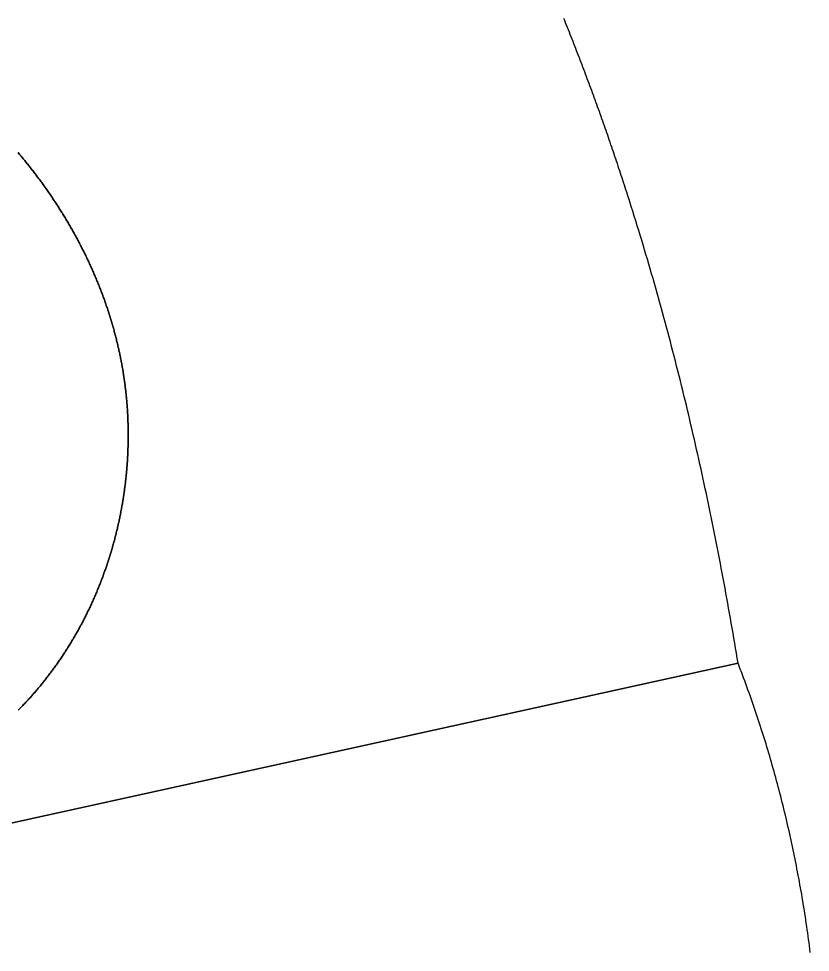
# Model space of a CAD drawing. Header units: millimetres. Extents: x 539514 to 908003, y -69769 to 203909.
# Drawn here: x 881895 to 907667, y -27329 to 3058 of the extents above; entities that cross this region are included whole.
import ezdxf

# ---------------------------------------------------------------- set-up
doc = ezdxf.new("R2010")
doc.units = ezdxf.units.MM
doc.layers.add('CLOSED_AREAS', color=7, linetype='Continuous')

msp = doc.modelspace()

# ---------------------------------------------------------------- linework, layer by layer
at = {"layer": 'CLOSED_AREAS'}
for points in [[(876164.871, -24331.068), (905313.314, -17918.411), (905286.552, -17755.448), (905259.583, -17592.532), (905232.406, -17429.663), (905205.021, -17266.841), (905177.426, -17104.068), (905149.621, -16941.344), (905121.605, -16778.669), (905093.377, -16616.046), (905064.937, -16453.473), (905036.284, -16290.952), (905007.416, -16128.484), (904978.334, -15966.07), (904949.036, -15803.71), (904919.522, -15641.404), (904889.791, -15479.155), (904859.842, -15316.961), (904829.674, -15154.825), (904799.287, -14992.747), (904768.68, -14830.727), (904737.851, -14668.767), (904706.801, -14506.867), (904675.529, -14345.027), (904644.033, -14183.249), (904612.313, -14021.534), (904580.369, -13859.881), (904548.199, -13698.292), (904515.802, -13536.768), (904483.178, -13375.308), (904450.327, -13213.915), (904417.247, -13052.589), (904383.937, -12891.329), (904350.397, -12730.138), (904316.626, -12569.016), (904282.624, -12407.964), (904248.388, -12246.981), (904213.92, -12086.07), (904179.218, -11925.231), (904144.28, -11764.464), (904109.107, -11603.771), (904073.698, -11443.151), (904038.052, -11282.607), (904002.167, -11122.137), (903966.045, -10961.744), (903929.682, -10801.428), (903893.079, -10641.19), (903856.236, -10481.03), (903819.15, -10320.949), (903781.822, -10160.948), (903744.251, -10001.028), (903706.436, -9841.189), (903668.376, -9681.432), (903630.07, -9521.758), (903591.517, -9362.168), (903552.718, -9202.661), (903513.671, -9043.24), (903474.375, -8883.905), (903434.829, -8724.656), (903395.034, -8565.494), (903354.987, -8406.421), (903314.688, -8247.436), (903274.137, -8088.54), (903233.333, -7929.735), (903192.274, -7771.02), (903150.961, -7612.397), (903109.392, -7453.867), (903067.567, -7295.429), (903025.484, -7137.086), (902983.143, -6978.837), (902940.544, -6820.683), (902897.685, -6662.625), (902854.566, -6504.664), (902811.186, -6346.801), (902767.544, -6189.036), (902723.64, -6031.369), (902679.472, -5873.803), (902635.04, -5716.337), (902590.344, -5558.972), (902545.381, -5401.709), (902500.152, -5244.548), (902454.656, -5087.491), (902408.892, -4930.539), (902362.859, -4773.691), (902316.557, -4616.948), (902269.984, -4460.312), (902223.141, -4303.783), (902176.025, -4147.362), (902128.637, -3991.049), (902080.976, -3834.845), (902033.04, -3678.752), (901984.83, -3522.769), (901936.344, -3366.897), (901887.581, -3211.138), (901838.541, -3055.492), (901789.223, -2899.959), (901764.46, -2822.236), (901739.627, -2744.541), (901714.724, -2666.875), (901689.751, -2589.238), (901664.708, -2511.63), (901639.594, -2434.05), (901614.411, -2356.5), (901589.157, -2278.98), (901563.833, -2201.488), (901538.438, -2124.026), (901512.972, -2046.594), (901487.436, -1969.191), (901461.828, -1891.818), (901436.15, -1814.474), (901410.401, -1737.161), (901384.581, -1659.877), (901358.689, -1582.624), (901332.726, -1505.401), (901306.692, -1428.207), (901280.586, -1351.045), (901254.409, -1273.912), (901228.16, -1196.811), (901201.839, -1119.74), (901175.446, -1042.699), (901148.981, -965.689), (901122.444, -888.711), (901095.835, -811.763), (901069.154, -734.846), (901042.4, -657.961), (901015.573, -581.106), (900988.675, -504.283), (900961.703, -427.492), (900934.659, -350.732), (900907.541, -274.004), (900880.351, -197.307), (900853.088, -120.642), (900825.752, -44.009), (900798.342, 32.592), (900770.859, 109.161), (900743.303, 185.697), (900715.673, 262.202), (900687.969, 338.674), (900660.192, 415.113), (900632.34, 491.52), (900604.415, 567.895), (900576.416, 644.237), (900548.343, 720.545), (900520.195, 796.821), (900491.973, 873.064), (900463.677, 949.274), (900435.307, 1025.451), (900406.861, 1101.594), (900378.341, 1177.704), (900349.746, 1253.781), (900321.077, 1329.824), (900292.332, 1405.834), (900263.512, 1481.809), (900234.617, 1557.751), (900205.647, 1633.659), (900176.601, 1709.533), (900147.48, 1785.373), (900118.283, 1861.178), (900089.011, 1936.95), (900059.663, 2012.687), (900030.239, 2088.389), (900000.739, 2164.057), (899971.163, 2239.69), (899941.511, 2315.289), (899911.783, 2390.853), (899881.978, 2466.381), (899852.097, 2541.875), (899822.139, 2617.334), (899792.105, 2692.757), (899761.994, 2768.145), (899731.806, 2843.498), (899701.542, 2918.816), (899671.2, 2994.097), (899640.781, 3069.343)], [(881875.942, -1301.494), (881900.361, -1330.262), (881924.715, -1359.084), (881949.002, -1387.96), (881973.224, -1416.889), (881997.379, -1445.872), (882021.468, -1474.908), (882045.49, -1503.997), (882069.445, -1533.139), (882093.333, -1562.334), (882117.154, -1591.581), (882140.907, -1620.881), (882164.593, -1650.233), (882188.211, -1679.637), (882211.76, -1709.093), (882235.242, -1738.601), (882258.655, -1768.161), (882281.999, -1797.772), (882305.275, -1827.435), (882328.482, -1857.148), (882351.619, -1886.913), (882374.687, -1916.728), (882397.685, -1946.595), (882420.614, -1976.511), (882443.473, -2006.479), (882466.261, -2036.496), (882488.979, -2066.563), (882511.627, -2096.681), (882534.203, -2126.848), (882556.709, -2157.065), (882579.144, -2187.331), (882601.507, -2217.646), (882623.799, -2248.011), (882646.02, -2278.424), (882668.168, -2308.886), (882690.244, -2339.397), (882712.248, -2369.957), (882734.18, -2400.564), (882756.038, -2431.22), (882777.824, -2461.924), (882799.537, -2492.676), (882821.177, -2523.475), (882842.743, -2554.322), (882864.235, -2585.216), (882885.654, -2616.157), (882906.999, -2647.146), (882928.269, -2678.181), (882949.466, -2709.263), (882970.587, -2740.392), (882991.634, -2771.567), (883012.606, -2802.788), (883033.502, -2834.056), (883054.323, -2865.369), (883075.069, -2896.728), (883095.739, -2928.133), (883116.333, -2959.583), (883136.851, -2991.079), (883157.292, -3022.619), (883177.657, -3054.205), (883197.946, -3085.835), (883218.157, -3117.51), (883238.292, -3149.23), (883258.349, -3180.994), (883278.328, -3212.802), (883298.23, -3244.654), (883318.054, -3276.55), (883337.8, -3308.489), (883357.468, -3340.473), (883377.057, -3372.499), (883396.568, -3404.569), (883416, -3436.682), (883435.352, -3468.838), (883454.626, -3501.036), (883473.82, -3533.277), (883492.935, -3565.561), (883511.97, -3597.887), (883530.925, -3630.255), (883549.799, -3662.665), (883568.594, -3695.116), (883587.307, -3727.61), (883605.94, -3760.144), (883624.493, -3792.721), (883642.963, -3825.338), (883661.353, -3857.996), (883679.661, -3890.695), (883697.888, -3923.435), (883716.032, -3956.215), (883734.095, -3989.036), (883752.075, -4021.897), (883769.972, -4054.798), (883787.787, -4087.739), (883805.519, -4120.72), (883823.168, -4153.74), (883840.734, -4186.799), (883858.217, -4219.898), (883875.615, -4253.036), (883892.93, -4286.213), (883910.161, -4319.428), (883927.308, -4352.683), (883944.37, -4385.975), (883961.348, -4419.306), (883978.241, -4452.676), (883995.049, -4486.083), (884011.771, -4519.528), (884028.409, -4553.01), (884044.961, -4586.53), (884061.427, -4620.088), (884077.807, -4653.682), (884094.101, -4687.314), (884110.308, -4720.983), (884126.43, -4754.688), (884142.464, -4788.43), (884158.412, -4822.208), (884174.272, -4856.022), (884190.045, -4889.873), (884205.731, -4923.759), (884221.329, -4957.681), (884236.839, -4991.639), (884252.261, -5025.632), (884267.595, -5059.66), (884282.84, -5093.724), (884297.997, -5127.822), (884313.065, -5161.956), (884328.044, -5196.124), (884342.934, -5230.326), (884357.734, -5264.563), (884372.445, -5298.834), (884387.066, -5333.139), (884401.597, -5367.478), (884416.037, -5401.85), (884430.388, -5436.256), (884444.647, -5470.695), (884458.817, -5505.168), (884472.895, -5539.674), (884486.882, -5574.212), (884500.777, -5608.783), (884514.582, -5643.387), (884528.294, -5678.023), (884541.915, -5712.692), (884555.443, -5747.392), (884568.879, -5782.125), (884582.223, -5816.889), (884595.474, -5851.685), (884608.632, -5886.513), (884621.697, -5921.371), (884634.669, -5956.261), (884647.547, -5991.182), (884660.332, -6026.134), (884673.023, -6061.116), (884685.62, -6096.129), (884698.123, -6131.172), (884710.531, -6166.245), (884722.844, -6201.348), (884735.063, -6236.482), (884747.187, -6271.645), (884759.216, -6306.837), (884771.149, -6342.059), (884782.987, -6377.31), (884794.729, -6412.59), (884806.375, -6447.899), (884817.925, -6483.237), (884829.379, -6518.604), (884840.736, -6553.999), (884851.997, -6589.422), (884863.16, -6624.873), (884874.226, -6660.353), (884885.196, -6695.86), (884896.067, -6731.394), (884906.841, -6766.957), (884917.517, -6802.546), (884928.095, -6838.163), (884938.575, -6873.807), (884948.956, -6909.477), (884959.239, -6945.174), (884969.423, -6980.898), (884979.508, -7016.648), (884989.493, -7052.425), (884999.38, -7088.227), (885009.166, -7124.055), (885018.853, -7159.909), (885028.44, -7195.789), (885037.927, -7231.694), (885047.313, -7267.624), (885056.599, -7303.58), (885065.784, -7339.56), (885074.868, -7375.565), (885083.851, -7411.595), (885092.732, -7447.649), (885101.512, -7483.728), (885110.191, -7519.83), (885118.767, -7555.957), (885127.241, -7592.108), (885135.613, -7628.282), (885143.883, -7664.479), (885152.05, -7700.7), (885160.114, -7736.945), (885168.075, -7773.212), (885175.932, -7809.502), (885183.687, -7845.815), (885191.337, -7882.15), (885198.884, -7918.508), (885206.327, -7954.888), (885213.665, -7991.29), (885220.899, -8027.714), (885228.029, -8064.16), (885235.054, -8100.627), (885241.973, -8137.116), (885248.788, -8173.626), (885255.497, -8210.157), (885262.101, -8246.709), (885268.599, -8283.282), (885274.991, -8319.876), (885281.276, -8356.49), (885287.456, -8393.125), (885293.529, -8429.779), (885299.495, -8466.454), (885305.354, -8503.148), (885311.106, -8539.863), (885316.751, -8576.596), (885322.289, -8613.349), (885327.719, -8650.122), (885333.04, -8686.913), (885338.254, -8723.723), (885343.36, -8760.552), (885348.357, -8797.4), (885353.245, -8834.266), (885358.025, -8871.15), (885362.467, -8906.226), (885366.811, -8941.318), (885371.056, -8976.425), (885375.203, -9011.548), (885379.251, -9046.687), (885383.201, -9081.84), (885387.053, -9117.008), (885390.807, -9152.19), (885394.462, -9187.386), (885398.019, -9222.596), (885401.478, -9257.82), (885404.84, -9293.056), (885408.102, -9328.306), (885411.267, -9363.568), (885414.334, -9398.843), (885417.303, -9434.13), (885420.175, -9469.428), (885422.948, -9504.738), (885425.623, -9540.06), (885428.201, -9575.392), (885430.681, -9610.735), (885433.063, -9646.088), (885435.347, -9681.451), (885437.534, -9716.824), (885439.624, -9752.207), (885441.615, -9787.599), (885443.509, -9822.999), (885445.306, -9858.409), (885447.005, -9893.826), (885448.607, -9929.252), (885450.111, -9964.686), (885451.518, -10000.127), (885452.828, -10035.575), (885454.041, -10071.031), (885455.156, -10106.492), (885456.174, -10141.961), (885457.095, -10177.435), (885457.919, -10212.915), (885458.645, -10248.401), (885459.275, -10283.892), (885459.808, -10319.387), (885460.243, -10354.888), (885460.582, -10390.393), (885460.824, -10425.902), (885460.969, -10461.414), (885461.017, -10496.93), (885460.968, -10532.45), (885460.823, -10567.972), (885460.581, -10603.497), (885460.242, -10639.024), (885459.807, -10674.554), (885459.275, -10710.085), (885458.646, -10745.618), (885457.921, -10781.152), (885457.1, -10816.687), (885456.181, -10852.222), (885455.167, -10887.758), (885454.056, -10923.294), (885452.849, -10958.83), (885451.546, -10994.365), (885450.146, -11029.9), (885448.65, -11065.433), (885447.058, -11100.965), (885445.37, -11136.496), (885443.585, -11172.024), (885441.705, -11207.551), (885439.729, -11243.074), (885437.656, -11278.595), (885435.488, -11314.113), (885433.223, -11349.628), (885430.863, -11385.139), (885428.407, -11420.646), (885425.855, -11456.149), (885423.207, -11491.648), (885420.464, -11527.141), (885417.625, -11562.63), (885414.69, -11598.113), (885411.66, -11633.591), (885408.534, -11669.063), (885405.312, -11704.528), (885401.995, -11739.987), (885398.582, -11775.439), (885395.074, -11810.884), (885391.471, -11846.322), (885387.772, -11881.753), (885383.978, -11917.175), (885380.089, -11952.589), (885376.104, -11987.995), (885372.024, -12023.391), (885367.849, -12058.779), (885363.579, -12094.158), (885359.214, -12129.526), (885354.753, -12164.885), (885350.198, -12200.234), (885345.548, -12235.572), (885340.802, -12270.9), (885335.962, -12306.216), (885331.027, -12341.521), (885325.997, -12376.815), (885320.872, -12412.096), (885315.653, -12447.365), (885310.339, -12482.622), (885304.93, -12517.866), (885299.426, -12553.097), (885293.828, -12588.315), (885288.135, -12623.519), (885282.348, -12658.709), (885276.466, -12693.885), (885270.489, -12729.046), (885264.419, -12764.193), (885258.253, -12799.325), (885251.994, -12834.441), (885245.64, -12869.542), (885239.192, -12904.626), (885232.65, -12939.695), (885226.013, -12974.747), (885219.282, -13009.782), (885212.457, -13044.801), (885205.538, -13079.802), (885198.525, -13114.785), (885191.418, -13149.75), (885184.217, -13184.697), (885176.922, -13219.626), (885169.533, -13254.536), (885162.051, -13289.427), (885154.474, -13324.299), (885146.804, -13359.151), (885139.04, -13393.983), (885131.182, -13428.794), (885123.23, -13463.586), (885115.185, -13498.356), (885107.046, -13533.106), (885098.814, -13567.834), (885090.488, -13602.541), (885082.068, -13637.225), (885073.555, -13671.888), (885064.949, -13706.528), (885056.249, -13741.145), (885047.456, -13775.739), (885038.57, -13810.31), (885029.59, -13844.858), (885020.517, -13879.381), (885011.351, -13913.88), (885002.092, -13948.355), (884992.74, -13982.805), (884983.294, -14017.229), (884973.756, -14051.629), (884964.124, -14086.003), (884954.4, -14120.351), (884944.582, -14154.673), (884934.672, -14188.968), (884924.669, -14223.237), (884914.573, -14257.478), (884904.384, -14291.693), (884894.102, -14325.879), (884883.728, -14360.038), (884873.261, -14394.168), (884862.701, -14428.27), (884852.049, -14462.344), (884841.304, -14496.388), (884830.467, -14530.403), (884819.537, -14564.388), (884808.515, -14598.343), (884797.4, -14632.269), (884786.193, -14666.163), (884774.894, -14700.027), (884763.502, -14733.86), (884752.018, -14767.662), (884740.442, -14801.432), (884728.774, -14835.17), (884717.013, -14868.876), (884705.161, -14902.549), (884693.216, -14936.19), (884681.179, -14969.797), (884669.05, -15003.372), (884656.83, -15036.912), (884644.517, -15070.419), (884632.112, -15103.892), (884619.616, -15137.33), (884607.028, -15170.733), (884594.348, -15204.102), (884581.576, -15237.435), (884568.712, -15270.732), (884555.757, -15303.994), (884542.71, -15337.219), (884529.572, -15370.408), (884516.342, -15403.56), (884503.021, -15436.675), (884489.608, -15469.753), (884476.103, -15502.793), (884462.508, -15535.795), (884448.82, -15568.759), (884435.042, -15601.685), (884421.172, -15634.571), (884407.211, -15667.419), (884393.159, -15700.228), (884379.015, -15732.996), (884364.781, -15765.725), (884350.455, -15798.414), (884336.038, -15831.062), (884321.53, -15863.67), (884306.932, -15896.237), (884292.242, -15928.762), (884277.461, -15961.245), (884262.589, -15993.687), (884247.627, -16026.086), (884232.574, -16058.444), (884217.43, -16090.758), (884202.195, -16123.029), (884186.869, -16155.257), (884171.453, -16187.441), (884155.947, -16219.582), (884140.349, -16251.678), (884124.661, -16283.73), (884108.883, -16315.737), (884093.014, -16347.699), (884077.055, -16379.616), (884061.005, -16411.487), (884044.865, -16443.312), (884028.635, -16475.091), (884012.314, -16506.823), (883995.903, -16538.509), (883979.402, -16570.148), (883962.811, -16601.739), (883946.129, -16633.283), (883929.358, -16664.779), (883912.496, -16696.227), (883895.544, -16727.626), (883878.503, -16758.977), (883861.371, -16790.278), (883844.149, -16821.531), (883826.838, -16852.733), (883809.437, -16883.886), (883791.946, -16914.989), (883774.365, -16946.041), (883756.694, -16977.042), (883738.934, -17007.992), (883721.084, -17038.891), (883703.145, -17069.739), (883685.116, -17100.534), (883666.997, -17131.278), (883648.789, -17161.969), (883630.491, -17192.607), (883612.104, -17223.192), (883593.628, -17253.724), (883575.062, -17284.202), (883556.407, -17314.626), (883537.663, -17344.996), (883518.829, -17375.312), (883499.906, -17405.573), (883480.894, -17435.779), (883461.793, -17465.929), (883442.603, -17496.024), (883423.324, -17526.063), (883403.956, -17556.046), (883384.498, -17585.973), (883364.952, -17615.843), (883345.317, -17645.655), (883325.593, -17675.411), (883305.78, -17705.108), (883285.879, -17734.748), (883265.888, -17764.33), (883245.809, -17793.853), (883225.641, -17823.318), (883205.385, -17852.723), (883185.04, -17882.07), (883164.606, -17911.356), (883144.084, -17940.583), (883123.473, -17969.75), (883102.774, -17998.856), (883081.987, -18027.901), (883061.111, -18056.885), (883040.147, -18085.808), (883019.094, -18114.67), (882997.953, -18143.469), (882976.724, -18172.207), (882955.407, -18200.882), (882934.002, -18229.494), (882912.508, -18258.043), (882890.926, -18286.529), (882869.257, -18314.951), (882847.499, -18343.31), (882825.653, -18371.604), (882803.72, -18399.834), (882781.698, -18427.999), (882759.589, -18456.099), (882737.392, -18484.133), (882715.107, -18512.102), (882692.734, -18540.006), (882670.274, -18567.843), (882647.726, -18595.613), (882625.09, -18623.317), (882602.366, -18650.954), (882579.556, -18678.524), (882556.657, -18706.026), (882533.671, -18733.46), (882510.598, -18760.826), (882487.437, -18788.123), (882464.189, -18815.352), (882440.853, -18842.512), (882417.431, -18869.602), (882393.92, -18896.623), (882370.323, -18923.574), (882346.639, -18950.455), (882322.867, -18977.265), (882299.008, -19004.004), (882275.062, -19030.673), (882251.03, -19057.27), (882226.91, -19083.796), (882202.703, -19110.25), (882178.409, -19136.631), (882154.028, -19162.941), (882129.561, -19189.177), (882105.006, -19215.341), (882080.365, -19241.431), (882055.637, -19267.447), (882030.823, -19293.39), (882005.922, -19319.259), (881980.934, -19345.053), (881955.859, -19370.772), (881930.698, -19396.416), (881905.451, -19421.985), (881880.117, -19447.479)], [(881880.117, -19447.479), (881905.451, -19421.985), (881930.698, -19396.416), (881955.859, -19370.772), (881980.934, -19345.053), (882005.922, -19319.259), (882030.823, -19293.39), (882055.637, -19267.447), (882080.365, -19241.431), (882105.006, -19215.341), (882129.561, -19189.177), (882154.028, -19162.941), (882178.409, -19136.631), (882202.703, -19110.25), (882226.91, -19083.796), (882251.03, -19057.27), (882275.062, -19030.673), (882299.008, -19004.004), (882322.867, -18977.265), (882346.639, -18950.455), (882370.323, -18923.574), (882393.92, -18896.623), (882417.431, -18869.602), (882440.853, -18842.512), (882464.189, -18815.352), (882487.437, -18788.123), (882510.598, -18760.826), (882533.671, -18733.46), (882556.657, -18706.026), (882579.556, -18678.524), (882602.366, -18650.954), (882625.09, -18623.317), (882647.726, -18595.613), (882670.274, -18567.843), (882692.734, -18540.006), (882715.107, -18512.102), (882737.392, -18484.133), (882759.589, -18456.099), (882781.698, -18427.999), (882803.72, -18399.834), (882825.653, -18371.604), (882847.499, -18343.31), (882869.257, -18314.951), (882890.926, -18286.529), (882912.508, -18258.043), (882934.002, -18229.494), (882955.407, -18200.882), (882976.724, -18172.207), (882997.953, -18143.469), (883019.094, -18114.67), (883040.147, -18085.808), (883061.111, -18056.885), (883081.987, -18027.901), (883102.774, -17998.856), (883123.473, -17969.75), (883144.084, -17940.583), (883164.606, -17911.356), (883185.04, -17882.07), (883205.385, -17852.723), (883225.641, -17823.318), (883245.809, -17793.853), (883265.888, -17764.33), (883285.879, -17734.748), (883305.78, -17705.108), (883325.593, -17675.411), (883345.317, -17645.655), (883364.952, -17615.843), (883384.498, -17585.973), (883403.956, -17556.046), (883423.324, -17526.063), (883442.603, -17496.024), (883461.793, -17465.929), (883480.894, -17435.779), (883499.906, -17405.573), (883518.829, -17375.312), (883537.663, -17344.996), (883556.407, -17314.626), (883575.062, -17284.202), (883593.628, -17253.724), (883612.104, -17223.192), (883630.491, -17192.607), (883648.789, -17161.969), (883666.997, -17131.278), (883685.116, -17100.534), (883703.145, -17069.739), (883721.084, -17038.891), (883738.934, -17007.992), (883756.694, -16977.042), (883774.365, -16946.041), (883791.946, -16914.989), (883809.437, -16883.886), (883826.838, -16852.733), (883844.149, -16821.531), (883861.371, -16790.278), (883878.503, -16758.977), (883895.544, -16727.626), (883912.496, -16696.227), (883929.358, -16664.779), (883946.129, -16633.283), (883962.811, -16601.739), (883979.402, -16570.148), (883995.903, -16538.509), (884012.314, -16506.823), (884028.635, -16475.091), (884044.865, -16443.312), (884061.005, -16411.487), (884077.055, -16379.616), (884093.014, -16347.699), (884108.883, -16315.737), (884124.661, -16283.73), (884140.349, -16251.678), (884155.947, -16219.582), (884171.453, -16187.441), (884186.869, -16155.257), (884202.195, -16123.029), (884217.43, -16090.758), (884232.574, -16058.444), (884247.627, -16026.086), (884262.589, -15993.687), (884277.461, -15961.245), (884292.242, -15928.762), (884306.932, -15896.237), (884321.53, -15863.67), (884336.038, -15831.062), (884350.455, -15798.414), (884364.781, -15765.725), (884379.015, -15732.996), (884393.159, -15700.228), (884407.211, -15667.419), (884421.172, -15634.571), (884435.042, -15601.685), (884448.82, -15568.759), (884462.508, -15535.795), (884476.103, -15502.793), (884489.608, -15469.753), (884503.021, -15436.675), (884516.342, -15403.56), (884529.572, -15370.408), (884542.71, -15337.219), (884555.757, -15303.994), (884568.712, -15270.732), (884581.576, -15237.435), (884594.348, -15204.102), (884607.028, -15170.733), (884619.616, -15137.33), (884632.112, -15103.892), (884644.517, -15070.419), (884656.83, -15036.912), (884669.05, -15003.372), (884681.179, -14969.797), (884693.216, -14936.19), (884705.161, -14902.549), (884717.013, -14868.876), (884728.774, -14835.17), (884740.442, -14801.432), (884752.018, -14767.662), (884763.502, -14733.86), (884774.894, -14700.027), (884786.193, -14666.163), (884797.4, -14632.269), (884808.515, -14598.343), (884819.537, -14564.388), (884830.467, -14530.403), (884841.304, -14496.388), (884852.049, -14462.344), (884862.701, -14428.27), (884873.261, -14394.168), (884883.728, -14360.038), (884894.102, -14325.879), (884904.384, -14291.693), (884914.573, -14257.478), (884924.669, -14223.237), (884934.672, -14188.968), (884944.582, -14154.673), (884954.4, -14120.351), (884964.124, -14086.003), (884973.756, -14051.629), (884983.294, -14017.229), (884992.74, -13982.805), (885002.092, -13948.355), (885011.351, -13913.88), (885020.517, -13879.381), (885029.59, -13844.858), (885038.57, -13810.31), (885047.456, -13775.739), (885056.249, -13741.145), (885064.949, -13706.528), (885073.555, -13671.888), (885082.068, -13637.225), (885090.488, -13602.541), (885098.814, -13567.834), (885107.046, -13533.106), (885115.185, -13498.356), (885123.23, -13463.586), (885131.182, -13428.794), (885139.04, -13393.983), (885146.804, -13359.151), (885154.474, -13324.299), (885162.051, -13289.427), (885169.533, -13254.536), (885176.922, -13219.626), (885184.217, -13184.697), (885191.418, -13149.75), (885198.525, -13114.785), (885205.538, -13079.802), (885212.457, -13044.801), (885219.282, -13009.782), (885226.013, -12974.747), (885232.65, -12939.695), (885239.192, -12904.626), (885245.64, -12869.542), (885251.994, -12834.441), (885258.253, -12799.325), (885264.419, -12764.193), (885270.489, -12729.046), (885276.466, -12693.885), (885282.348, -12658.709), (885288.135, -12623.519), (885293.828, -12588.315), (885299.426, -12553.097), (885304.93, -12517.866), (885310.339, -12482.622), (885315.653, -12447.365), (885320.872, -12412.096), (885325.997, -12376.815), (885331.027, -12341.521), (885335.962, -12306.216), (885340.802, -12270.9), (885345.548, -12235.572), (885350.198, -12200.234), (885354.753, -12164.885), (885359.214, -12129.526), (885363.579, -12094.158), (885367.849, -12058.779), (885372.024, -12023.391), (885376.104, -11987.995), (885380.089, -11952.589), (885383.978, -11917.175), (885387.772, -11881.753), (885391.471, -11846.322), (885395.074, -11810.884), (885398.582, -11775.439), (885401.995, -11739.987), (885405.312, -11704.528), (885408.534, -11669.063), (885411.66, -11633.591), (885414.69, -11598.113), (885417.625, -11562.63), (885420.464, -11527.141), (885423.207, -11491.648), (885425.855, -11456.149), (885428.407, -11420.646), (885430.863, -11385.139), (885433.223, -11349.628), (885435.488, -11314.113), (885437.656, -11278.595), (885439.729, -11243.074), (885441.705, -11207.551), (885443.585, -11172.024), (885445.37, -11136.496), (885447.058, -11100.965), (885448.65, -11065.433), (885450.146, -11029.9), (885451.546, -10994.365), (885452.849, -10958.83), (885454.056, -10923.294), (885455.167, -10887.758), (885456.181, -10852.222), (885457.1, -10816.687), (885457.921, -10781.152), (885458.646, -10745.618), (885459.275, -10710.085), (885459.807, -10674.554), (885460.242, -10639.024), (885460.581, -10603.497), (885460.823, -10567.972), (885460.968, -10532.45), (885461.017, -10496.93), (885460.969, -10461.414), (885460.824, -10425.902), (885460.582, -10390.393), (885460.243, -10354.888), (885459.808, -10319.387), (885459.275, -10283.892), (885458.645, -10248.401), (885457.919, -10212.915), (885457.095, -10177.435), (885456.174, -10141.961), (885455.156, -10106.492), (885454.041, -10071.031), (885452.828, -10035.575), (885451.518, -10000.127), (885450.111, -9964.686), (885448.607, -9929.252), (885447.005, -9893.826), (885445.306, -9858.409), (885443.509, -9822.999), (885441.615, -9787.599), (885439.624, -9752.207), (885437.534, -9716.824), (885435.347, -9681.451), (885433.063, -9646.088), (885430.681, -9610.735), (885428.201, -9575.392), (885425.623, -9540.06), (885422.948, -9504.738), (885420.175, -9469.428), (885417.303, -9434.13), (885414.334, -9398.843), (885411.267, -9363.568), (885408.102, -9328.306), (885404.84, -9293.056), (885401.478, -9257.82), (885398.019, -9222.596), (885394.462, -9187.386), (885390.807, -9152.19), (885387.053, -9117.008), (885383.201, -9081.84), (885379.251, -9046.687), (885375.203, -9011.548), (885371.056, -8976.425), (885366.811, -8941.318), (885362.467, -8906.226), (885358.025, -8871.15), (885353.245, -8834.266), (885348.357, -8797.4), (885343.36, -8760.552), (885338.254, -8723.723), (885333.04, -8686.913), (885327.719, -8650.122), (885322.289, -8613.349), (885316.751, -8576.596), (885311.106, -8539.863), (885305.354, -8503.148), (885299.495, -8466.454), (885293.529, -8429.779), (885287.456, -8393.125), (885281.276, -8356.49), (885274.991, -8319.876), (885268.599, -8283.282), (885262.101, -8246.709), (885255.497, -8210.157), (885248.788, -8173.626), (885241.973, -8137.116), (885235.054, -8100.627), (885228.029, -8064.16), (885220.899, -8027.714), (885213.665, -7991.29), (885206.327, -7954.888), (885198.884, -7918.508), (885191.337, -7882.15), (885183.687, -7845.815), (885175.932, -7809.502), (885168.075, -7773.212), (885160.114, -7736.945), (885152.05, -7700.7), (885143.883, -7664.479), (885135.613, -7628.282), (885127.241, -7592.108), (885118.767, -7555.957), (885110.191, -7519.83), (885101.512, -7483.728), (885092.732, -7447.649), (885083.851, -7411.595), (885074.868, -7375.565), (885065.784, -7339.56), (885056.599, -7303.58), (885047.313, -7267.624), (885037.927, -7231.694), (885028.44, -7195.789), (885018.853, -7159.909), (885009.166, -7124.055), (884999.38, -7088.227), (884989.493, -7052.425), (884979.508, -7016.648), (884969.423, -6980.898), (884959.239, -6945.174), (884948.956, -6909.477), (884938.575, -6873.807), (884928.095, -6838.163), (884917.517, -6802.546), (884906.841, -6766.957), (884896.067, -6731.394), (884885.196, -6695.86), (884874.226, -6660.353), (884863.16, -6624.873), (884851.997, -6589.422), (884840.736, -6553.999), (884829.379, -6518.604), (884817.925, -6483.237), (884806.375, -6447.899), (884794.729, -6412.59), (884782.987, -6377.31), (884771.149, -6342.059), (884759.216, -6306.837), (884747.187, -6271.645), (884735.063, -6236.482), (884722.844, -6201.348), (884710.531, -6166.245), (884698.123, -6131.172), (884685.62, -6096.129), (884673.023, -6061.116), (884660.332, -6026.134), (884647.547, -5991.182), (884634.669, -5956.261), (884621.697, -5921.371), (884608.632, -5886.513), (884595.474, -5851.685), (884582.223, -5816.889), (884568.879, -5782.125), (884555.443, -5747.392), (884541.915, -5712.692), (884528.294, -5678.023), (884514.582, -5643.387), (884500.777, -5608.783), (884486.882, -5574.212), (884472.895, -5539.674), (884458.817, -5505.168), (884444.647, -5470.695), (884430.388, -5436.256), (884416.037, -5401.85), (884401.597, -5367.478), (884387.066, -5333.139), (884372.445, -5298.834), (884357.734, -5264.563), (884342.934, -5230.326), (884328.044, -5196.124), (884313.065, -5161.956), (884297.997, -5127.822), (884282.84, -5093.724), (884267.595, -5059.66), (884252.261, -5025.632), (884236.839, -4991.639), (884221.329, -4957.681), (884205.731, -4923.759), (884190.045, -4889.873), (884174.272, -4856.022), (884158.412, -4822.208), (884142.464, -4788.43), (884126.43, -4754.688), (884110.308, -4720.983), (884094.101, -4687.314), (884077.807, -4653.682), (884061.427, -4620.088), (884044.961, -4586.53), (884028.409, -4553.01), (884011.771, -4519.528), (883995.049, -4486.083), (883978.241, -4452.676), (883961.348, -4419.306), (883944.37, -4385.975), (883927.308, -4352.683), (883910.161, -4319.428), (883892.93, -4286.213), (883875.615, -4253.036), (883858.217, -4219.898), (883840.734, -4186.799), (883823.168, -4153.74), (883805.519, -4120.72), (883787.787, -4087.739), (883769.972, -4054.798), (883752.075, -4021.897), (883734.095, -3989.036), (883716.032, -3956.215), (883697.888, -3923.435), (883679.661, -3890.695), (883661.353, -3857.996), (883642.963, -3825.338), (883624.493, -3792.721), (883605.94, -3760.144), (883587.307, -3727.61), (883568.594, -3695.116), (883549.799, -3662.665), (883530.925, -3630.255), (883511.97, -3597.887), (883492.935, -3565.561), (883473.82, -3533.277), (883454.626, -3501.036), (883435.352, -3468.838), (883416, -3436.682), (883396.568, -3404.569), (883377.057, -3372.499), (883357.468, -3340.473), (883337.8, -3308.489), (883318.054, -3276.55), (883298.23, -3244.654), (883278.328, -3212.802), (883258.349, -3180.994), (883238.292, -3149.23), (883218.157, -3117.51), (883197.946, -3085.835), (883177.657, -3054.205), (883157.292, -3022.619), (883136.851, -2991.079), (883116.333, -2959.583), (883095.739, -2928.133), (883075.069, -2896.728), (883054.323, -2865.369), (883033.502, -2834.056), (883012.606, -2802.788), (882991.634, -2771.567), (882970.587, -2740.392), (882949.466, -2709.263), (882928.269, -2678.181), (882906.999, -2647.146), (882885.654, -2616.157), (882864.235, -2585.216), (882842.743, -2554.322), (882821.177, -2523.475), (882799.537, -2492.676), (882777.824, -2461.924), (882756.038, -2431.22), (882734.18, -2400.564), (882712.248, -2369.957), (882690.244, -2339.397), (882668.168, -2308.886), (882646.02, -2278.424), (882623.799, -2248.011), (882601.507, -2217.646), (882579.144, -2187.331), (882556.709, -2157.065), (882534.203, -2126.848), (882511.627, -2096.681), (882488.979, -2066.563), (882466.261, -2036.496), (882443.473, -2006.479), (882420.614, -1976.511), (882397.685, -1946.595), (882374.687, -1916.728), (882351.619, -1886.913), (882328.482, -1857.148), (882305.275, -1827.435), (882281.999, -1797.772), (882258.655, -1768.161), (882235.242, -1738.601), (882211.76, -1709.093), (882188.211, -1679.637), (882164.593, -1650.233), (882140.907, -1620.881), (882117.154, -1591.581), (882093.333, -1562.334), (882069.445, -1533.139), (882045.49, -1503.997), (882021.468, -1474.908), (881997.379, -1445.872), (881973.224, -1416.889), (881949.002, -1387.96), (881924.715, -1359.084), (881900.361, -1330.262), (881875.942, -1301.494)], [(907666.579, -27329.886), (907653.128, -27224.347), (907639.415, -27118.868), (907625.44, -27013.45), (907611.205, -26908.094), (907596.708, -26802.8), (907581.95, -26697.572), (907566.931, -26592.408), (907551.651, -26487.311), (907536.111, -26382.282), (907520.31, -26277.322), (907504.248, -26172.432), (907487.927, -26067.613), (907471.345, -25962.866), (907454.503, -25858.193), (907437.402, -25753.594), (907420.04, -25649.071), (907402.419, -25544.625), (907384.539, -25440.256), (907366.399, -25335.967), (907348, -25231.758), (907329.341, -25127.631), (907310.424, -25023.586), (907291.248, -24919.625), (907271.813, -24815.748), (907252.119, -24711.958), (907232.167, -24608.255), (907211.957, -24504.64), (907191.488, -24401.114), (907170.762, -24297.679), (907149.777, -24194.336), (907128.535, -24091.085), (907107.035, -23987.929), (907085.277, -23884.867), (907063.262, -23781.902), (907040.989, -23679.034), (907018.459, -23576.265), (906995.673, -23473.595), (906972.629, -23371.027), (906949.329, -23268.56), (906925.771, -23166.196), (906901.958, -23063.937), (906877.888, -22961.783), (906853.561, -22859.735), (906828.979, -22757.795), (906804.14, -22655.964), (906779.045, -22554.243), (906753.695, -22452.633), (906728.089, -22351.135), (906702.228, -22249.751), (906676.111, -22148.481), (906649.739, -22047.327), (906623.111, -21946.289), (906596.229, -21845.37), (906569.092, -21744.57), (906541.7, -21643.89), (906514.054, -21543.331), (906486.153, -21442.894), (906457.997, -21342.582), (906429.588, -21242.394), (906400.924, -21142.332), (906372.007, -21042.397), (906342.835, -20942.591), (906313.41, -20842.913), (906283.731, -20743.367), (906253.799, -20643.952), (906223.613, -20544.669), (906193.175, -20445.521), (906162.483, -20346.508), (906131.538, -20247.63), (906100.34, -20148.891), (906068.89, -20050.289), (906037.187, -19951.828), (906005.232, -19853.507), (905973.024, -19755.328), (905940.564, -19657.292), (905907.853, -19559.4), (905874.889, -19461.654), (905841.673, -19364.054), (905808.206, -19266.602), (905774.488, -19169.299), (905740.517, -19072.145), (905706.296, -18975.142), (905671.824, -18878.292), (905637.1, -18781.595), (905602.126, -18685.053), (905566.9, -18588.666), (905531.425, -18492.436), (905495.698, -18396.363), (905459.722, -18300.45), (905423.495, -18204.697), (905387.018, -18109.105), (905350.291, -18013.676), (905313.314, -17918.411), (876164.871, -24331.068)]]:
    msp.add_lwpolyline(points, dxfattribs=at)

doc.saveas('drawing.dxf')
